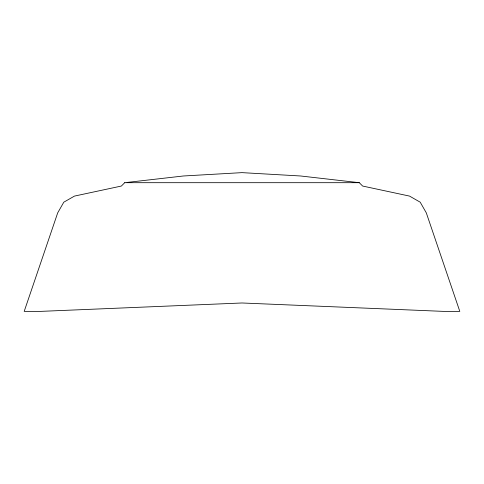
<?xml version="1.0" encoding="UTF-8"?>
<svg xmlns="http://www.w3.org/2000/svg" width="484" height="484" viewBox="0 0 484 484"><rect width="100%" height="100%" fill="white"/><g stroke="black" fill="none" stroke-linecap="round" stroke-linejoin="round"><path stroke-width="0.73" d="M124.721 182.692L121.375 186.044L74.463 196.093L63.797 202.185L57.705 212.851L24.2 311.363L40.952 311.363L242 302.984L443.048 311.363L459.8 311.363L426.295 212.851L420.203 202.185L409.537 196.093L362.625 186.044L359.279 182.692L300.637 175.988L242 172.637L183.363 175.988L124.721 182.692L359.279 182.692"/></g></svg>
